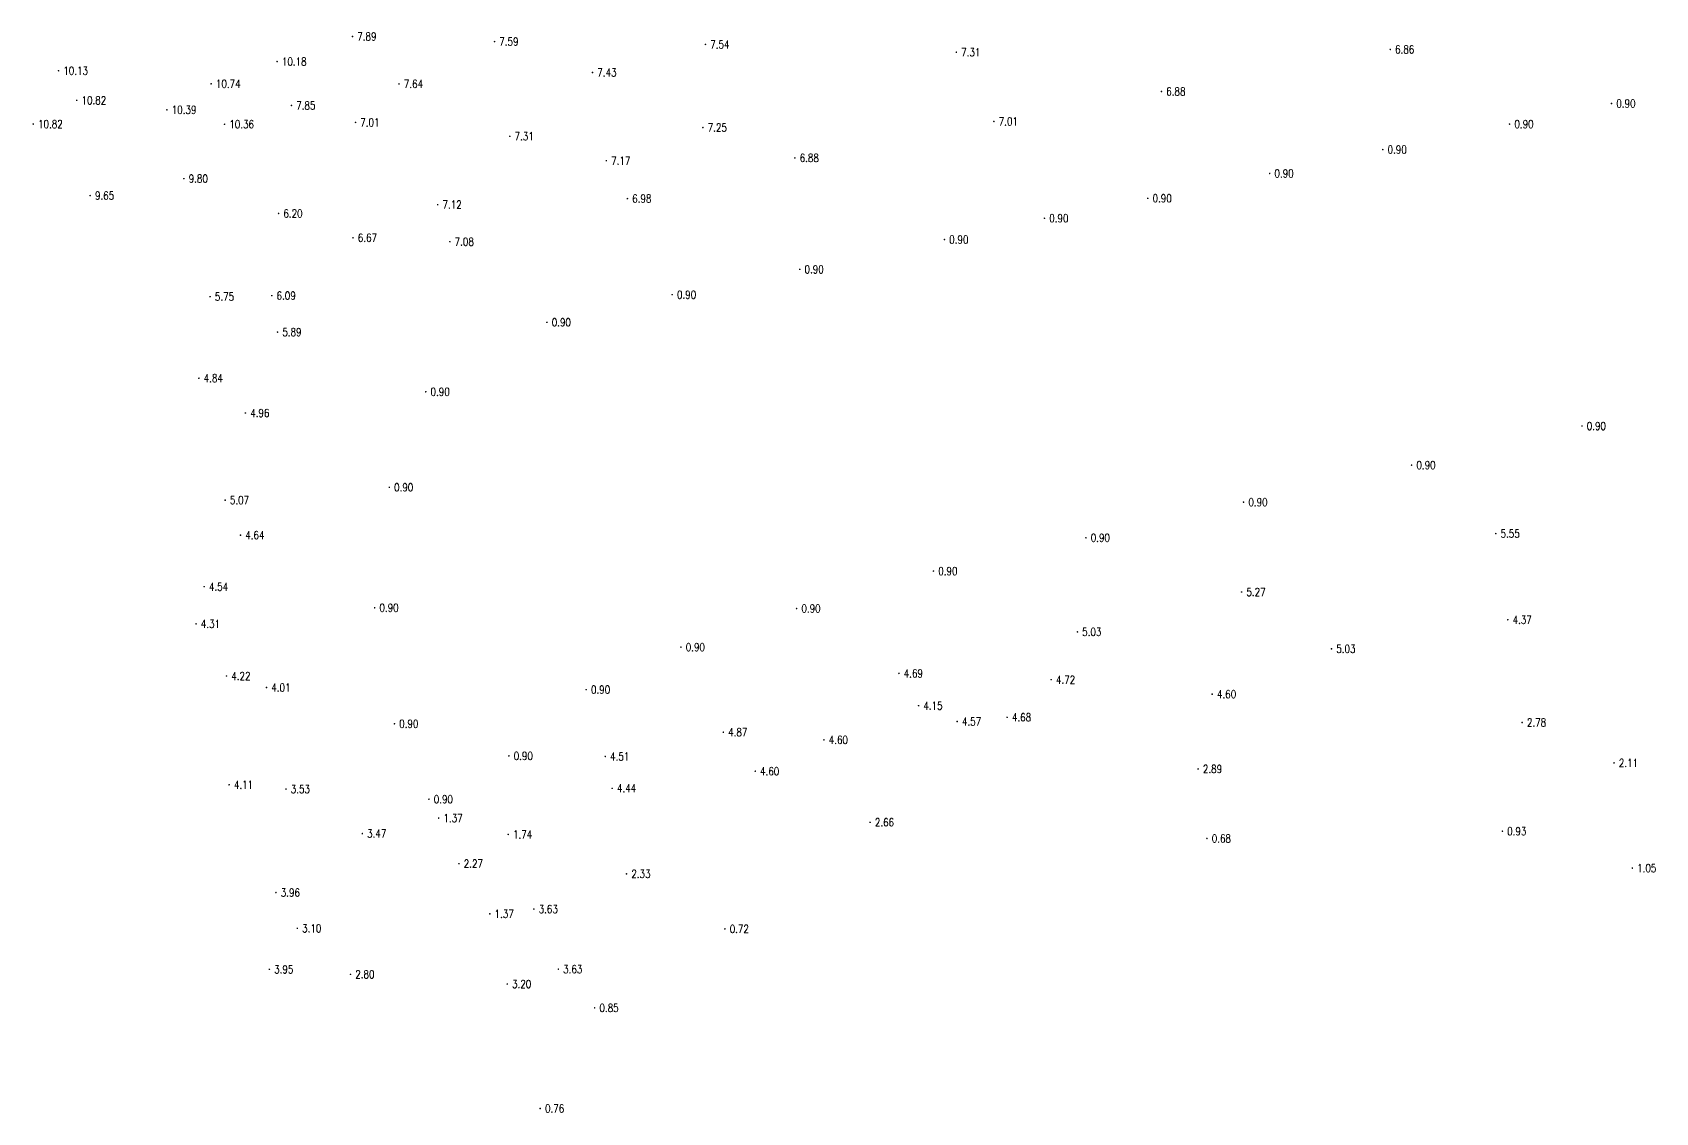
# Model space of a CAD drawing. Extents: x 476861 to 479475, y 2367369 to 2370541.
# Drawn here: x 477472.7 to 477675.5, y 2367369.3 to 2367504.2 of the extents above; entities that cross this region are included whole.
import ezdxf
from ezdxf.enums import TextEntityAlignment as Align

# ---------------------------------------------------------------- set-up
doc = ezdxf.new("R2010")
doc.units = 0
doc.header["$LTSCALE"] = 0.5
doc.layers.get('0').update_dxf_attribs({"linetype": 'CONTINUOUS'})
doc.layers.add('GCD', color=1, linetype='CONTINUOUS')
doc.styles.add('HZ', font='rs.shx', dxfattribs={"width": 0.8, "bigfont": 'hztxt.shx'})

# ---------------------------------------------------------------- blocks, each defined once
blk = doc.blocks.new('GC200')
at = {"linetype": 'Continuous', "const_width": 0.2, "flags": 128}
blk.add_lwpolyline([(-0.1, 0, 1), (0.1, 0, 1)], format="xyb", close=True, dxfattribs=at)

msp = doc.modelspace()

# ---------------------------------------------------------------- block references
at = {"layer": 'GCD', "linetype": 'Continuous'}
ref = msp.add_blockref('GC200', (477512.656, 2367503.744, 7.89), dxfattribs=dict(at, xscale=0.5, yscale=0.5, zscale=0.5))
ref.add_attrib('height', '7.89', dxfattribs={"linetype": 'Continuous', "height": 1, "style": 'HZ', "width": 0.8}).set_placement((477513.256, 2367503.744, 7.89), align=Align.MIDDLE_LEFT)
ref = msp.add_blockref('GC200', (477530.405, 2367503.103, 7.59), dxfattribs=dict(at, xscale=0.5, yscale=0.5, zscale=0.5))
ref.add_attrib('height', '7.59', dxfattribs={"linetype": 'Continuous', "height": 1, "style": 'HZ', "width": 0.8}).set_placement((477531.005, 2367503.103, 7.59), align=Align.MIDDLE_LEFT)
ref = msp.add_blockref('GC200', (477556.77, 2367502.757, 7.54), dxfattribs=dict(at, xscale=0.5, yscale=0.5, zscale=0.5))
ref.add_attrib('height', '7.54', dxfattribs={"linetype": 'Continuous', "height": 1, "style": 'HZ', "width": 0.8}).set_placement((477557.37, 2367502.757, 7.54), align=Align.MIDDLE_LEFT)
ref = msp.add_blockref('GC200', (477642.354, 2367502.124, 6.86), dxfattribs=dict(at, xscale=0.5, yscale=0.5, zscale=0.5))
ref.add_attrib('height', '6.86', dxfattribs={"linetype": 'Continuous', "height": 1, "style": 'HZ', "width": 0.8}).set_placement((477642.954, 2367502.124, 6.86), align=Align.MIDDLE_LEFT)
ref = msp.add_blockref('GC200', (477503.23, 2367500.608, 10.18), dxfattribs=dict(at, xscale=0.5, yscale=0.5, zscale=0.5))
ref.add_attrib('height', '10.18', dxfattribs={"linetype": 'Continuous', "height": 1, "style": 'HZ', "width": 0.8}).set_placement((477503.83, 2367500.608, 10.18), align=Align.MIDDLE_LEFT)
ref = msp.add_blockref('GC200', (477588.121, 2367501.772, 7.31), dxfattribs=dict(at, xscale=0.5, yscale=0.5, zscale=0.5))
ref.add_attrib('height', '7.31', dxfattribs={"linetype": 'Continuous', "height": 1, "style": 'HZ', "width": 0.8}).set_placement((477588.721, 2367501.772, 7.31), align=Align.MIDDLE_LEFT)
ref = msp.add_blockref('GC200', (477475.914, 2367499.466, 10.128), dxfattribs=dict(at, xscale=0.5, yscale=0.5, zscale=0.5))
ref.add_attrib('height', '10.13', dxfattribs={"linetype": 'Continuous', "height": 1, "style": 'HZ', "width": 0.8}).set_placement((477476.514, 2367499.466, 10.128), align=Align.MIDDLE_LEFT)
ref = msp.add_blockref('GC200', (477542.653, 2367499.248, 7.43), dxfattribs=dict(at, xscale=0.5, yscale=0.5, zscale=0.5))
ref.add_attrib('height', '7.43', dxfattribs={"linetype": 'Continuous', "height": 1, "style": 'HZ', "width": 0.8}).set_placement((477543.253, 2367499.248, 7.43), align=Align.MIDDLE_LEFT)
ref = msp.add_blockref('GC200', (477494.988, 2367497.835, 10.74), dxfattribs=dict(at, xscale=0.5, yscale=0.5, zscale=0.5))
ref.add_attrib('height', '10.74', dxfattribs={"linetype": 'Continuous', "height": 1, "style": 'HZ', "width": 0.8}).set_placement((477495.588, 2367497.835, 10.74), align=Align.MIDDLE_LEFT)
ref = msp.add_blockref('GC200', (477518.467, 2367497.819, 7.642), dxfattribs=dict(at, xscale=0.5, yscale=0.5, zscale=0.5))
ref.add_attrib('height', '7.64', dxfattribs={"linetype": 'Continuous', "height": 1, "style": 'HZ', "width": 0.8}).set_placement((477519.067, 2367497.819, 7.642), align=Align.MIDDLE_LEFT)
ref = msp.add_blockref('GC200', (477613.755, 2367496.874, 6.88), dxfattribs=dict(at, xscale=0.5, yscale=0.5, zscale=0.5))
ref.add_attrib('height', '6.88', dxfattribs={"linetype": 'Continuous', "height": 1, "style": 'HZ', "width": 0.8}).set_placement((477614.355, 2367496.874, 6.88), align=Align.MIDDLE_LEFT)
ref = msp.add_blockref('GC200', (477478.187, 2367495.766, 10.821), dxfattribs=dict(at, xscale=0.5, yscale=0.5, zscale=0.5))
ref.add_attrib('height', '10.82', dxfattribs={"linetype": 'Continuous', "height": 1, "style": 'HZ', "width": 0.8}).set_placement((477478.787, 2367495.766, 10.821), align=Align.MIDDLE_LEFT)
ref = msp.add_blockref('GC200', (477489.46, 2367494.579, 10.39), dxfattribs=dict(at, xscale=0.5, yscale=0.5, zscale=0.5))
ref.add_attrib('height', '10.39', dxfattribs={"linetype": 'Continuous', "height": 1, "style": 'HZ', "width": 0.8}).set_placement((477490.06, 2367494.579, 10.39), align=Align.MIDDLE_LEFT)
ref = msp.add_blockref('GC200', (477505.023, 2367495.128, 7.851), dxfattribs=dict(at, xscale=0.5, yscale=0.5, zscale=0.5))
ref.add_attrib('height', '7.85', dxfattribs={"linetype": 'Continuous', "height": 1, "style": 'HZ', "width": 0.8}).set_placement((477505.623, 2367495.128, 7.851), align=Align.MIDDLE_LEFT)
ref = msp.add_blockref('GC200', (477670.006, 2367495.371, 0.896), dxfattribs=dict(at, xscale=0.5, yscale=0.5, zscale=0.5))
ref.add_attrib('height', '0.90', dxfattribs={"linetype": 'Continuous', "height": 1, "style": 'HZ', "width": 0.8}).set_placement((477670.606, 2367495.371, 0.896), align=Align.MIDDLE_LEFT)
ref = msp.add_blockref('GC200', (477472.756, 2367492.804, 10.821), dxfattribs=dict(at, xscale=0.5, yscale=0.5, zscale=0.5))
ref.add_attrib('height', '10.82', dxfattribs={"linetype": 'Continuous', "height": 1, "style": 'HZ', "width": 0.8}).set_placement((477473.356, 2367492.804, 10.821), align=Align.MIDDLE_LEFT)
ref = msp.add_blockref('GC200', (477496.663, 2367492.776, 10.355), dxfattribs=dict(at, xscale=0.5, yscale=0.5, zscale=0.5))
ref.add_attrib('height', '10.36', dxfattribs={"linetype": 'Continuous', "height": 1, "style": 'HZ', "width": 0.8}).set_placement((477497.263, 2367492.776, 10.355), align=Align.MIDDLE_LEFT)
ref = msp.add_blockref('GC200', (477513.033, 2367493.011, 7.014), dxfattribs=dict(at, xscale=0.5, yscale=0.5, zscale=0.5))
ref.add_attrib('height', '7.01', dxfattribs={"linetype": 'Continuous', "height": 1, "style": 'HZ', "width": 0.8}).set_placement((477513.633, 2367493.011, 7.014), align=Align.MIDDLE_LEFT)
ref = msp.add_blockref('GC200', (477556.446, 2367492.367, 7.25), dxfattribs=dict(at, xscale=0.5, yscale=0.5, zscale=0.5))
ref.add_attrib('height', '7.25', dxfattribs={"linetype": 'Continuous', "height": 1, "style": 'HZ', "width": 0.8}).set_placement((477557.046, 2367492.367, 7.25), align=Align.MIDDLE_LEFT)
ref = msp.add_blockref('GC200', (477592.818, 2367493.134, 7.01), dxfattribs=dict(at, xscale=0.5, yscale=0.5, zscale=0.5))
ref.add_attrib('height', '7.01', dxfattribs={"linetype": 'Continuous', "height": 1, "style": 'HZ', "width": 0.8}).set_placement((477593.418, 2367493.134, 7.01), align=Align.MIDDLE_LEFT)
ref = msp.add_blockref('GC200', (477657.265, 2367492.799, 0.896), dxfattribs=dict(at, xscale=0.5, yscale=0.5, zscale=0.5))
ref.add_attrib('height', '0.90', dxfattribs={"linetype": 'Continuous', "height": 1, "style": 'HZ', "width": 0.8}).set_placement((477657.865, 2367492.799, 0.896), align=Align.MIDDLE_LEFT)
ref = msp.add_blockref('GC200', (477532.313, 2367491.273, 7.31), dxfattribs=dict(at, xscale=0.5, yscale=0.5, zscale=0.5))
ref.add_attrib('height', '7.31', dxfattribs={"linetype": 'Continuous', "height": 1, "style": 'HZ', "width": 0.8}).set_placement((477532.913, 2367491.273, 7.31), align=Align.MIDDLE_LEFT)
ref = msp.add_blockref('GC200', (477544.379, 2367488.225, 7.17), dxfattribs=dict(at, xscale=0.5, yscale=0.5, zscale=0.5))
ref.add_attrib('height', '7.17', dxfattribs={"linetype": 'Continuous', "height": 1, "style": 'HZ', "width": 0.8}).set_placement((477544.979, 2367488.225, 7.17), align=Align.MIDDLE_LEFT)
ref = msp.add_blockref('GC200', (477567.939, 2367488.573, 6.876), dxfattribs=dict(at, xscale=0.5, yscale=0.5, zscale=0.5))
ref.add_attrib('height', '6.88', dxfattribs={"linetype": 'Continuous', "height": 1, "style": 'HZ', "width": 0.8}).set_placement((477568.539, 2367488.573, 6.876), align=Align.MIDDLE_LEFT)
ref = msp.add_blockref('GC200', (477641.419, 2367489.615, 0.896), dxfattribs=dict(at, xscale=0.5, yscale=0.5, zscale=0.5))
ref.add_attrib('height', '0.90', dxfattribs={"linetype": 'Continuous', "height": 1, "style": 'HZ', "width": 0.8}).set_placement((477642.019, 2367489.615, 0.896), align=Align.MIDDLE_LEFT)
ref = msp.add_blockref('GC200', (477491.578, 2367485.984, 9.803), dxfattribs=dict(at, xscale=0.5, yscale=0.5, zscale=0.5))
ref.add_attrib('height', '9.80', dxfattribs={"linetype": 'Continuous', "height": 1, "style": 'HZ', "width": 0.8}).set_placement((477492.178, 2367485.984, 9.803), align=Align.MIDDLE_LEFT)
ref = msp.add_blockref('GC200', (477627.283, 2367486.632, 0.896), dxfattribs=dict(at, xscale=0.5, yscale=0.5, zscale=0.5))
ref.add_attrib('height', '0.90', dxfattribs={"linetype": 'Continuous', "height": 1, "style": 'HZ', "width": 0.8}).set_placement((477627.883, 2367486.632, 0.896), align=Align.MIDDLE_LEFT)
ref = msp.add_blockref('GC200', (477479.866, 2367483.865, 9.651), dxfattribs=dict(at, xscale=0.5, yscale=0.5, zscale=0.5))
ref.add_attrib('height', '9.65', dxfattribs={"linetype": 'Continuous', "height": 1, "style": 'HZ', "width": 0.8}).set_placement((477480.466, 2367483.865, 9.651), align=Align.MIDDLE_LEFT)
ref = msp.add_blockref('GC200', (477523.3, 2367482.739, 7.12), dxfattribs=dict(at, xscale=0.5, yscale=0.5, zscale=0.5))
ref.add_attrib('height', '7.12', dxfattribs={"linetype": 'Continuous', "height": 1, "style": 'HZ', "width": 0.8}).set_placement((477523.9, 2367482.739, 7.12), align=Align.MIDDLE_LEFT)
ref = msp.add_blockref('GC200', (477547.012, 2367483.489, 6.98), dxfattribs=dict(at, xscale=0.5, yscale=0.5, zscale=0.5))
ref.add_attrib('height', '6.98', dxfattribs={"linetype": 'Continuous', "height": 1, "style": 'HZ', "width": 0.8}).set_placement((477547.612, 2367483.489, 6.98), align=Align.MIDDLE_LEFT)
ref = msp.add_blockref('GC200', (477612.046, 2367483.527, 0.896), dxfattribs=dict(at, xscale=0.5, yscale=0.5, zscale=0.5))
ref.add_attrib('height', '0.90', dxfattribs={"linetype": 'Continuous', "height": 1, "style": 'HZ', "width": 0.8}).set_placement((477612.646, 2367483.527, 0.896), align=Align.MIDDLE_LEFT)
ref = msp.add_blockref('GC200', (477503.416, 2367481.633, 6.202), dxfattribs=dict(at, xscale=0.5, yscale=0.5, zscale=0.5))
ref.add_attrib('height', '6.20', dxfattribs={"linetype": 'Continuous', "height": 1, "style": 'HZ', "width": 0.8}).set_placement((477504.016, 2367481.633, 6.202), align=Align.MIDDLE_LEFT)
ref = msp.add_blockref('GC200', (477599.132, 2367481.034, 0.896), dxfattribs=dict(at, xscale=0.5, yscale=0.5, zscale=0.5))
ref.add_attrib('height', '0.90', dxfattribs={"linetype": 'Continuous', "height": 1, "style": 'HZ', "width": 0.8}).set_placement((477599.732, 2367481.034, 0.896), align=Align.MIDDLE_LEFT)
ref = msp.add_blockref('GC200', (477512.72, 2367478.603, 6.67), dxfattribs=dict(at, xscale=0.5, yscale=0.5, zscale=0.5))
ref.add_attrib('height', '6.67', dxfattribs={"linetype": 'Continuous', "height": 1, "style": 'HZ', "width": 0.8}).set_placement((477513.32, 2367478.603, 6.67), align=Align.MIDDLE_LEFT)
ref = msp.add_blockref('GC200', (477524.823, 2367478.109, 7.08), dxfattribs=dict(at, xscale=0.5, yscale=0.5, zscale=0.5))
ref.add_attrib('height', '7.08', dxfattribs={"linetype": 'Continuous', "height": 1, "style": 'HZ', "width": 0.8}).set_placement((477525.423, 2367478.109, 7.08), align=Align.MIDDLE_LEFT)
ref = msp.add_blockref('GC200', (477586.633, 2367478.379, 0.896), dxfattribs=dict(at, xscale=0.5, yscale=0.5, zscale=0.5))
ref.add_attrib('height', '0.90', dxfattribs={"linetype": 'Continuous', "height": 1, "style": 'HZ', "width": 0.8}).set_placement((477587.233, 2367478.379, 0.896), align=Align.MIDDLE_LEFT)
ref = msp.add_blockref('GC200', (477568.551, 2367474.651, 0.896), dxfattribs=dict(at, xscale=0.5, yscale=0.5, zscale=0.5))
ref.add_attrib('height', '0.90', dxfattribs={"linetype": 'Continuous', "height": 1, "style": 'HZ', "width": 0.8}).set_placement((477569.151, 2367474.651, 0.896), align=Align.MIDDLE_LEFT)
ref = msp.add_blockref('GC200', (477494.857, 2367471.242, 5.745), dxfattribs=dict(at, xscale=0.5, yscale=0.5, zscale=0.5))
ref.add_attrib('height', '5.75', dxfattribs={"linetype": 'Continuous', "height": 1, "style": 'HZ', "width": 0.8}).set_placement((477495.457, 2367471.242, 5.745), align=Align.MIDDLE_LEFT)
ref = msp.add_blockref('GC200', (477502.567, 2367471.367, 6.09), dxfattribs=dict(at, xscale=0.5, yscale=0.5, zscale=0.5))
ref.add_attrib('height', '6.09', dxfattribs={"linetype": 'Continuous', "height": 1, "style": 'HZ', "width": 0.8}).set_placement((477503.167, 2367471.367, 6.09), align=Align.MIDDLE_LEFT)
ref = msp.add_blockref('GC200', (477552.605, 2367471.49, 0.896), dxfattribs=dict(at, xscale=0.5, yscale=0.5, zscale=0.5))
ref.add_attrib('height', '0.90', dxfattribs={"linetype": 'Continuous', "height": 1, "style": 'HZ', "width": 0.8}).set_placement((477553.205, 2367471.49, 0.896), align=Align.MIDDLE_LEFT)
ref = msp.add_blockref('GC200', (477536.952, 2367468.037, 0.896), dxfattribs=dict(at, xscale=0.5, yscale=0.5, zscale=0.5))
ref.add_attrib('height', '0.90', dxfattribs={"linetype": 'Continuous', "height": 1, "style": 'HZ', "width": 0.8}).set_placement((477537.552, 2367468.037, 0.896), align=Align.MIDDLE_LEFT)
ref = msp.add_blockref('GC200', (477503.286, 2367466.812, 5.89), dxfattribs=dict(at, xscale=0.5, yscale=0.5, zscale=0.5))
ref.add_attrib('height', '5.89', dxfattribs={"linetype": 'Continuous', "height": 1, "style": 'HZ', "width": 0.8}).set_placement((477503.886, 2367466.812, 5.89), align=Align.MIDDLE_LEFT)
ref = msp.add_blockref('GC200', (477493.455, 2367461.052, 4.837), dxfattribs=dict(at, xscale=0.5, yscale=0.5, zscale=0.5))
ref.add_attrib('height', '4.84', dxfattribs={"linetype": 'Continuous', "height": 1, "style": 'HZ', "width": 0.8}).set_placement((477494.055, 2367461.052, 4.837), align=Align.MIDDLE_LEFT)
ref = msp.add_blockref('GC200', (477521.811, 2367459.361, 0.896), dxfattribs=dict(at, xscale=0.5, yscale=0.5, zscale=0.5))
ref.add_attrib('height', '0.90', dxfattribs={"linetype": 'Continuous', "height": 1, "style": 'HZ', "width": 0.8}).set_placement((477522.411, 2367459.361, 0.896), align=Align.MIDDLE_LEFT)
ref = msp.add_blockref('GC200', (477499.273, 2367456.708, 4.961), dxfattribs=dict(at, xscale=0.5, yscale=0.5, zscale=0.5))
ref.add_attrib('height', '4.96', dxfattribs={"linetype": 'Continuous', "height": 1, "style": 'HZ', "width": 0.8}).set_placement((477499.873, 2367456.708, 4.961), align=Align.MIDDLE_LEFT)
ref = msp.add_blockref('GC200', (477666.312, 2367455.079, 0.896), dxfattribs=dict(at, xscale=0.5, yscale=0.5, zscale=0.5))
ref.add_attrib('height', '0.90', dxfattribs={"linetype": 'Continuous', "height": 1, "style": 'HZ', "width": 0.8}).set_placement((477666.912, 2367455.079, 0.896), align=Align.MIDDLE_LEFT)
ref = msp.add_blockref('GC200', (477645.02, 2367450.196, 0.896), dxfattribs=dict(at, xscale=0.5, yscale=0.5, zscale=0.5))
ref.add_attrib('height', '0.90', dxfattribs={"linetype": 'Continuous', "height": 1, "style": 'HZ', "width": 0.8}).set_placement((477645.62, 2367450.196, 0.896), align=Align.MIDDLE_LEFT)
ref = msp.add_blockref('GC200', (477517.252, 2367447.428, 0.896), dxfattribs=dict(at, xscale=0.5, yscale=0.5, zscale=0.5))
ref.add_attrib('height', '0.90', dxfattribs={"linetype": 'Continuous', "height": 1, "style": 'HZ', "width": 0.8}).set_placement((477517.852, 2367447.428, 0.896), align=Align.MIDDLE_LEFT)
ref = msp.add_blockref('GC200', (477496.736, 2367445.825, 5.072), dxfattribs=dict(at, xscale=0.5, yscale=0.5, zscale=0.5))
ref.add_attrib('height', '5.07', dxfattribs={"linetype": 'Continuous', "height": 1, "style": 'HZ', "width": 0.8}).set_placement((477497.336, 2367445.825, 5.072), align=Align.MIDDLE_LEFT)
ref = msp.add_blockref('GC200', (477624.017, 2367445.571, 0.896), dxfattribs=dict(at, xscale=0.5, yscale=0.5, zscale=0.5))
ref.add_attrib('height', '0.90', dxfattribs={"linetype": 'Continuous', "height": 1, "style": 'HZ', "width": 0.8}).set_placement((477624.617, 2367445.571, 0.896), align=Align.MIDDLE_LEFT)
ref = msp.add_blockref('GC200', (477498.653, 2367441.451, 4.636), dxfattribs=dict(at, xscale=0.5, yscale=0.5, zscale=0.5))
ref.add_attrib('height', '4.64', dxfattribs={"linetype": 'Continuous', "height": 1, "style": 'HZ', "width": 0.8}).set_placement((477499.253, 2367441.451, 4.636), align=Align.MIDDLE_LEFT)
ref = msp.add_blockref('GC200', (477655.54, 2367441.645, 5.55), dxfattribs=dict(at, xscale=0.5, yscale=0.5, zscale=0.5))
ref.add_attrib('height', '5.55', dxfattribs={"linetype": 'Continuous', "height": 1, "style": 'HZ', "width": 0.8}).set_placement((477656.14, 2367441.645, 5.55), align=Align.MIDDLE_LEFT)
ref = msp.add_blockref('GC200', (477604.319, 2367441.123, 0.896), dxfattribs=dict(at, xscale=0.5, yscale=0.5, zscale=0.5))
ref.add_attrib('height', '0.90', dxfattribs={"linetype": 'Continuous', "height": 1, "style": 'HZ', "width": 0.8}).set_placement((477604.919, 2367441.123, 0.896), align=Align.MIDDLE_LEFT)
ref = msp.add_blockref('GC200', (477585.26, 2367436.963, 0.896), dxfattribs=dict(at, xscale=0.5, yscale=0.5, zscale=0.5))
ref.add_attrib('height', '0.90', dxfattribs={"linetype": 'Continuous', "height": 1, "style": 'HZ', "width": 0.8}).set_placement((477585.86, 2367436.963, 0.896), align=Align.MIDDLE_LEFT)
ref = msp.add_blockref('GC200', (477494.115, 2367435.01, 4.542), dxfattribs=dict(at, xscale=0.5, yscale=0.5, zscale=0.5))
ref.add_attrib('height', '4.54', dxfattribs={"linetype": 'Continuous', "height": 1, "style": 'HZ', "width": 0.8}).set_placement((477494.715, 2367435.01, 4.542), align=Align.MIDDLE_LEFT)
ref = msp.add_blockref('GC200', (477623.772, 2367434.346, 5.267), dxfattribs=dict(at, xscale=0.5, yscale=0.5, zscale=0.5))
ref.add_attrib('height', '5.27', dxfattribs={"linetype": 'Continuous', "height": 1, "style": 'HZ', "width": 0.8}).set_placement((477624.372, 2367434.346, 5.267), align=Align.MIDDLE_LEFT)
ref = msp.add_blockref('GC200', (477515.423, 2367432.38, 0.896), dxfattribs=dict(at, xscale=0.5, yscale=0.5, zscale=0.5))
ref.add_attrib('height', '0.90', dxfattribs={"linetype": 'Continuous', "height": 1, "style": 'HZ', "width": 0.8}).set_placement((477516.023, 2367432.38, 0.896), align=Align.MIDDLE_LEFT)
ref = msp.add_blockref('GC200', (477568.16, 2367432.285, 0.896), dxfattribs=dict(at, xscale=0.5, yscale=0.5, zscale=0.5))
ref.add_attrib('height', '0.90', dxfattribs={"linetype": 'Continuous', "height": 1, "style": 'HZ', "width": 0.8}).set_placement((477568.76, 2367432.285, 0.896), align=Align.MIDDLE_LEFT)
ref = msp.add_blockref('GC200', (477493.1, 2367430.365, 4.311), dxfattribs=dict(at, xscale=0.5, yscale=0.5, zscale=0.5))
ref.add_attrib('height', '4.31', dxfattribs={"linetype": 'Continuous', "height": 1, "style": 'HZ', "width": 0.8}).set_placement((477493.7, 2367430.365, 4.311), align=Align.MIDDLE_LEFT)
ref = msp.add_blockref('GC200', (477603.253, 2367429.36, 5.03), dxfattribs=dict(at, xscale=0.5, yscale=0.5, zscale=0.5))
ref.add_attrib('height', '5.03', dxfattribs={"linetype": 'Continuous', "height": 1, "style": 'HZ', "width": 0.8}).set_placement((477603.853, 2367429.36, 5.03), align=Align.MIDDLE_LEFT)
ref = msp.add_blockref('GC200', (477657.042, 2367430.883, 4.37), dxfattribs=dict(at, xscale=0.5, yscale=0.5, zscale=0.5))
ref.add_attrib('height', '4.37', dxfattribs={"linetype": 'Continuous', "height": 1, "style": 'HZ', "width": 0.8}).set_placement((477657.642, 2367430.883, 4.37), align=Align.MIDDLE_LEFT)
ref = msp.add_blockref('GC200', (477553.702, 2367427.458, 0.896), dxfattribs=dict(at, xscale=0.5, yscale=0.5, zscale=0.5))
ref.add_attrib('height', '0.90', dxfattribs={"linetype": 'Continuous', "height": 1, "style": 'HZ', "width": 0.8}).set_placement((477554.302, 2367427.458, 0.896), align=Align.MIDDLE_LEFT)
ref = msp.add_blockref('GC200', (477635.006, 2367427.246, 5.025), dxfattribs=dict(at, xscale=0.5, yscale=0.5, zscale=0.5))
ref.add_attrib('height', '5.03', dxfattribs={"linetype": 'Continuous', "height": 1, "style": 'HZ', "width": 0.8}).set_placement((477635.606, 2367427.246, 5.025), align=Align.MIDDLE_LEFT)
ref = msp.add_blockref('GC200', (477496.906, 2367423.851, 4.22), dxfattribs=dict(at, xscale=0.5, yscale=0.5, zscale=0.5))
ref.add_attrib('height', '4.22', dxfattribs={"linetype": 'Continuous', "height": 1, "style": 'HZ', "width": 0.8}).set_placement((477497.506, 2367423.851, 4.22), align=Align.MIDDLE_LEFT)
ref = msp.add_blockref('GC200', (477580.947, 2367424.181, 4.691), dxfattribs=dict(at, xscale=0.5, yscale=0.5, zscale=0.5))
ref.add_attrib('height', '4.69', dxfattribs={"linetype": 'Continuous', "height": 1, "style": 'HZ', "width": 0.8}).set_placement((477581.547, 2367424.181, 4.691), align=Align.MIDDLE_LEFT)
ref = msp.add_blockref('GC200', (477599.973, 2367423.395, 4.719), dxfattribs=dict(at, xscale=0.5, yscale=0.5, zscale=0.5))
ref.add_attrib('height', '4.72', dxfattribs={"linetype": 'Continuous', "height": 1, "style": 'HZ', "width": 0.8}).set_placement((477600.573, 2367423.395, 4.719), align=Align.MIDDLE_LEFT)
ref = msp.add_blockref('GC200', (477501.907, 2367422.412, 4.01), dxfattribs=dict(at, xscale=0.5, yscale=0.5, zscale=0.5))
ref.add_attrib('height', '4.01', dxfattribs={"linetype": 'Continuous', "height": 1, "style": 'HZ', "width": 0.8}).set_placement((477502.507, 2367422.412, 4.01), align=Align.MIDDLE_LEFT)
ref = msp.add_blockref('GC200', (477541.856, 2367422.149, 0.896), dxfattribs=dict(at, xscale=0.5, yscale=0.5, zscale=0.5))
ref.add_attrib('height', '0.90', dxfattribs={"linetype": 'Continuous', "height": 1, "style": 'HZ', "width": 0.8}).set_placement((477542.456, 2367422.149, 0.896), align=Align.MIDDLE_LEFT)
ref = msp.add_blockref('GC200', (477620.096, 2367421.584, 4.599), dxfattribs=dict(at, xscale=0.5, yscale=0.5, zscale=0.5))
ref.add_attrib('height', '4.60', dxfattribs={"linetype": 'Continuous', "height": 1, "style": 'HZ', "width": 0.8}).set_placement((477620.696, 2367421.584, 4.599), align=Align.MIDDLE_LEFT)
ref = msp.add_blockref('GC200', (477583.405, 2367420.144, 4.151), dxfattribs=dict(at, xscale=0.5, yscale=0.5, zscale=0.5))
ref.add_attrib('height', '4.15', dxfattribs={"linetype": 'Continuous', "height": 1, "style": 'HZ', "width": 0.8}).set_placement((477584.005, 2367420.144, 4.151), align=Align.MIDDLE_LEFT)
ref = msp.add_blockref('GC200', (477517.892, 2367417.888, 0.896), dxfattribs=dict(at, xscale=0.5, yscale=0.5, zscale=0.5))
ref.add_attrib('height', '0.90', dxfattribs={"linetype": 'Continuous', "height": 1, "style": 'HZ', "width": 0.8}).set_placement((477518.492, 2367417.888, 0.896), align=Align.MIDDLE_LEFT)
ref = msp.add_blockref('GC200', (477588.223, 2367418.172, 4.569), dxfattribs=dict(at, xscale=0.5, yscale=0.5, zscale=0.5))
ref.add_attrib('height', '4.57', dxfattribs={"linetype": 'Continuous', "height": 1, "style": 'HZ', "width": 0.8}).set_placement((477588.823, 2367418.172, 4.569), align=Align.MIDDLE_LEFT)
ref = msp.add_blockref('GC200', (477594.468, 2367418.694, 4.676), dxfattribs=dict(at, xscale=0.5, yscale=0.5, zscale=0.5))
ref.add_attrib('height', '4.68', dxfattribs={"linetype": 'Continuous', "height": 1, "style": 'HZ', "width": 0.8}).set_placement((477595.068, 2367418.694, 4.676), align=Align.MIDDLE_LEFT)
ref = msp.add_blockref('GC200', (477658.83, 2367418.046, 2.782), dxfattribs=dict(at, xscale=0.5, yscale=0.5, zscale=0.5))
ref.add_attrib('height', '2.78', dxfattribs={"linetype": 'Continuous', "height": 1, "style": 'HZ', "width": 0.8}).set_placement((477659.43, 2367418.046, 2.782), align=Align.MIDDLE_LEFT)
ref = msp.add_blockref('GC200', (477559, 2367416.832, 4.871), dxfattribs=dict(at, xscale=0.5, yscale=0.5, zscale=0.5))
ref.add_attrib('height', '4.87', dxfattribs={"linetype": 'Continuous', "height": 1, "style": 'HZ', "width": 0.8}).set_placement((477559.6, 2367416.832, 4.871), align=Align.MIDDLE_LEFT)
ref = msp.add_blockref('GC200', (477571.576, 2367415.875, 4.598), dxfattribs=dict(at, xscale=0.5, yscale=0.5, zscale=0.5))
ref.add_attrib('height', '4.60', dxfattribs={"linetype": 'Continuous', "height": 1, "style": 'HZ', "width": 0.8}).set_placement((477572.176, 2367415.875, 4.598), align=Align.MIDDLE_LEFT)
ref = msp.add_blockref('GC200', (477532.197, 2367413.875, 0.896), dxfattribs=dict(at, xscale=0.5, yscale=0.5, zscale=0.5))
ref.add_attrib('height', '0.90', dxfattribs={"linetype": 'Continuous', "height": 1, "style": 'HZ', "width": 0.8}).set_placement((477532.797, 2367413.875, 0.896), align=Align.MIDDLE_LEFT)
ref = msp.add_blockref('GC200', (477544.248, 2367413.801, 4.511), dxfattribs=dict(at, xscale=0.5, yscale=0.5, zscale=0.5))
ref.add_attrib('height', '4.51', dxfattribs={"linetype": 'Continuous', "height": 1, "style": 'HZ', "width": 0.8}).set_placement((477544.848, 2367413.801, 4.511), align=Align.MIDDLE_LEFT)
ref = msp.add_blockref('GC200', (477670.32, 2367412.996, 2.11), dxfattribs=dict(at, xscale=0.5, yscale=0.5, zscale=0.5))
ref.add_attrib('height', '2.11', dxfattribs={"linetype": 'Continuous', "height": 1, "style": 'HZ', "width": 0.8}).set_placement((477670.92, 2367412.996, 2.11), align=Align.MIDDLE_LEFT)
ref = msp.add_blockref('GC200', (477562.992, 2367411.956, 4.597), dxfattribs=dict(at, xscale=0.5, yscale=0.5, zscale=0.5))
ref.add_attrib('height', '4.60', dxfattribs={"linetype": 'Continuous', "height": 1, "style": 'HZ', "width": 0.8}).set_placement((477563.592, 2367411.956, 4.597), align=Align.MIDDLE_LEFT)
ref = msp.add_blockref('GC200', (477618.333, 2367412.242, 2.89), dxfattribs=dict(at, xscale=0.5, yscale=0.5, zscale=0.5))
ref.add_attrib('height', '2.89', dxfattribs={"linetype": 'Continuous', "height": 1, "style": 'HZ', "width": 0.8}).set_placement((477618.933, 2367412.242, 2.89), align=Align.MIDDLE_LEFT)
ref = msp.add_blockref('GC200', (477497.229, 2367410.269, 4.11), dxfattribs=dict(at, xscale=0.5, yscale=0.5, zscale=0.5))
ref.add_attrib('height', '4.11', dxfattribs={"linetype": 'Continuous', "height": 1, "style": 'HZ', "width": 0.8}).set_placement((477497.829, 2367410.269, 4.11), align=Align.MIDDLE_LEFT)
ref = msp.add_blockref('GC200', (477504.339, 2367409.726, 3.531), dxfattribs=dict(at, xscale=0.5, yscale=0.5, zscale=0.5))
ref.add_attrib('height', '3.53', dxfattribs={"linetype": 'Continuous', "height": 1, "style": 'HZ', "width": 0.8}).set_placement((477504.939, 2367409.726, 3.531), align=Align.MIDDLE_LEFT)
ref = msp.add_blockref('GC200', (477545.108, 2367409.824, 4.439), dxfattribs=dict(at, xscale=0.5, yscale=0.5, zscale=0.5))
ref.add_attrib('height', '4.44', dxfattribs={"linetype": 'Continuous', "height": 1, "style": 'HZ', "width": 0.8}).set_placement((477545.708, 2367409.824, 4.439), align=Align.MIDDLE_LEFT)
ref = msp.add_blockref('GC200', (477522.209, 2367408.464, 0.896), dxfattribs=dict(at, xscale=0.5, yscale=0.5, zscale=0.5))
ref.add_attrib('height', '0.90', dxfattribs={"linetype": 'Continuous', "height": 1, "style": 'HZ', "width": 0.8}).set_placement((477522.809, 2367408.464, 0.896), align=Align.MIDDLE_LEFT)
ref = msp.add_blockref('GC200', (477523.421, 2367406.102, 1.367), dxfattribs=dict(at, xscale=0.5, yscale=0.5, zscale=0.5))
ref.add_attrib('height', '1.37', dxfattribs={"linetype": 'Continuous', "height": 1, "style": 'HZ', "width": 0.8}).set_placement((477524.021, 2367406.102, 1.367), align=Align.MIDDLE_LEFT)
ref = msp.add_blockref('GC200', (477577.339, 2367405.576, 2.66), dxfattribs=dict(at, xscale=0.5, yscale=0.5, zscale=0.5))
ref.add_attrib('height', '2.66', dxfattribs={"linetype": 'Continuous', "height": 1, "style": 'HZ', "width": 0.8}).set_placement((477577.939, 2367405.576, 2.66), align=Align.MIDDLE_LEFT)
ref = msp.add_blockref('GC200', (477513.884, 2367404.166, 3.471), dxfattribs=dict(at, xscale=0.5, yscale=0.5, zscale=0.5))
ref.add_attrib('height', '3.47', dxfattribs={"linetype": 'Continuous', "height": 1, "style": 'HZ', "width": 0.8}).set_placement((477514.484, 2367404.166, 3.471), align=Align.MIDDLE_LEFT)
ref = msp.add_blockref('GC200', (477532.117, 2367404.067, 1.74), dxfattribs=dict(at, xscale=0.5, yscale=0.5, zscale=0.5))
ref.add_attrib('height', '1.74', dxfattribs={"linetype": 'Continuous', "height": 1, "style": 'HZ', "width": 0.8}).set_placement((477532.717, 2367404.067, 1.74), align=Align.MIDDLE_LEFT)
ref = msp.add_blockref('GC200', (477619.442, 2367403.557, 0.676), dxfattribs=dict(at, xscale=0.5, yscale=0.5, zscale=0.5))
ref.add_attrib('height', '0.68', dxfattribs={"linetype": 'Continuous', "height": 1, "style": 'HZ', "width": 0.8}).set_placement((477620.042, 2367403.557, 0.676), align=Align.MIDDLE_LEFT)
ref = msp.add_blockref('GC200', (477656.366, 2367404.464, 0.93), dxfattribs=dict(at, xscale=0.5, yscale=0.5, zscale=0.5))
ref.add_attrib('height', '0.93', dxfattribs={"linetype": 'Continuous', "height": 1, "style": 'HZ', "width": 0.8}).set_placement((477656.966, 2367404.464, 0.93), align=Align.MIDDLE_LEFT)
ref = msp.add_blockref('GC200', (477525.957, 2367400.414, 2.274), dxfattribs=dict(at, xscale=0.5, yscale=0.5, zscale=0.5))
ref.add_attrib('height', '2.27', dxfattribs={"linetype": 'Continuous', "height": 1, "style": 'HZ', "width": 0.8}).set_placement((477526.557, 2367400.414, 2.274), align=Align.MIDDLE_LEFT)
ref = msp.add_blockref('GC200', (477546.901, 2367399.134, 2.33), dxfattribs=dict(at, xscale=0.5, yscale=0.5, zscale=0.5))
ref.add_attrib('height', '2.33', dxfattribs={"linetype": 'Continuous', "height": 1, "style": 'HZ', "width": 0.8}).set_placement((477547.501, 2367399.134, 2.33), align=Align.MIDDLE_LEFT)
ref = msp.add_blockref('GC200', (477672.609, 2367399.857, 1.047), dxfattribs=dict(at, xscale=0.5, yscale=0.5, zscale=0.5))
ref.add_attrib('height', '1.05', dxfattribs={"linetype": 'Continuous', "height": 1, "style": 'HZ', "width": 0.8}).set_placement((477673.209, 2367399.857, 1.047), align=Align.MIDDLE_LEFT)
ref = msp.add_blockref('GC200', (477503.083, 2367396.802, 3.964), dxfattribs=dict(at, xscale=0.5, yscale=0.5, zscale=0.5))
ref.add_attrib('height', '3.96', dxfattribs={"linetype": 'Continuous', "height": 1, "style": 'HZ', "width": 0.8}).set_placement((477503.683, 2367396.802, 3.964), align=Align.MIDDLE_LEFT)
ref = msp.add_blockref('GC200', (477535.32, 2367394.741, 3.626), dxfattribs=dict(at, xscale=0.5, yscale=0.5, zscale=0.5))
ref.add_attrib('height', '3.63', dxfattribs={"linetype": 'Continuous', "height": 1, "style": 'HZ', "width": 0.8}).set_placement((477535.92, 2367394.741, 3.626), align=Align.MIDDLE_LEFT)
ref = msp.add_blockref('GC200', (477529.818, 2367394.144, 1.367), dxfattribs=dict(at, xscale=0.5, yscale=0.5, zscale=0.5))
ref.add_attrib('height', '1.37', dxfattribs={"linetype": 'Continuous', "height": 1, "style": 'HZ', "width": 0.8}).set_placement((477530.418, 2367394.144, 1.367), align=Align.MIDDLE_LEFT)
ref = msp.add_blockref('GC200', (477505.762, 2367392.33, 3.102), dxfattribs=dict(at, xscale=0.5, yscale=0.5, zscale=0.5))
ref.add_attrib('height', '3.10', dxfattribs={"linetype": 'Continuous', "height": 1, "style": 'HZ', "width": 0.8}).set_placement((477506.362, 2367392.33, 3.102), align=Align.MIDDLE_LEFT)
ref = msp.add_blockref('GC200', (477559.196, 2367392.266, 0.722), dxfattribs=dict(at, xscale=0.5, yscale=0.5, zscale=0.5))
ref.add_attrib('height', '0.72', dxfattribs={"linetype": 'Continuous', "height": 1, "style": 'HZ', "width": 0.8}).set_placement((477559.796, 2367392.266, 0.722), align=Align.MIDDLE_LEFT)
ref = msp.add_blockref('GC200', (477502.267, 2367387.207, 3.947), dxfattribs=dict(at, xscale=0.5, yscale=0.5, zscale=0.5))
ref.add_attrib('height', '3.95', dxfattribs={"linetype": 'Continuous', "height": 1, "style": 'HZ', "width": 0.8}).set_placement((477502.867, 2367387.207, 3.947), align=Align.MIDDLE_LEFT)
ref = msp.add_blockref('GC200', (477512.402, 2367386.583, 2.803), dxfattribs=dict(at, xscale=0.5, yscale=0.5, zscale=0.5))
ref.add_attrib('height', '2.80', dxfattribs={"linetype": 'Continuous', "height": 1, "style": 'HZ', "width": 0.8}).set_placement((477513.002, 2367386.583, 2.803), align=Align.MIDDLE_LEFT)
ref = msp.add_blockref('GC200', (477538.382, 2367387.234, 3.626), dxfattribs=dict(at, xscale=0.5, yscale=0.5, zscale=0.5))
ref.add_attrib('height', '3.63', dxfattribs={"linetype": 'Continuous', "height": 1, "style": 'HZ', "width": 0.8}).set_placement((477538.982, 2367387.234, 3.626), align=Align.MIDDLE_LEFT)
ref = msp.add_blockref('GC200', (477531.999, 2367385.375, 3.199), dxfattribs=dict(at, xscale=0.5, yscale=0.5, zscale=0.5))
ref.add_attrib('height', '3.20', dxfattribs={"linetype": 'Continuous', "height": 1, "style": 'HZ', "width": 0.8}).set_placement((477532.599, 2367385.375, 3.199), align=Align.MIDDLE_LEFT)
ref = msp.add_blockref('GC200', (477542.92, 2367382.396, 0.85), dxfattribs=dict(at, xscale=0.5, yscale=0.5, zscale=0.5))
ref.add_attrib('height', '0.85', dxfattribs={"linetype": 'Continuous', "height": 1, "style": 'HZ', "width": 0.8}).set_placement((477543.52, 2367382.396, 0.85), align=Align.MIDDLE_LEFT)
ref = msp.add_blockref('GC200', (477536.113, 2367369.823, 0.759), dxfattribs=dict(at, xscale=0.5, yscale=0.5, zscale=0.5))
ref.add_attrib('height', '0.76', dxfattribs={"linetype": 'Continuous', "height": 1, "style": 'HZ', "width": 0.8}).set_placement((477536.713, 2367369.823, 0.759), align=Align.MIDDLE_LEFT)

doc.saveas('drawing.dxf')
